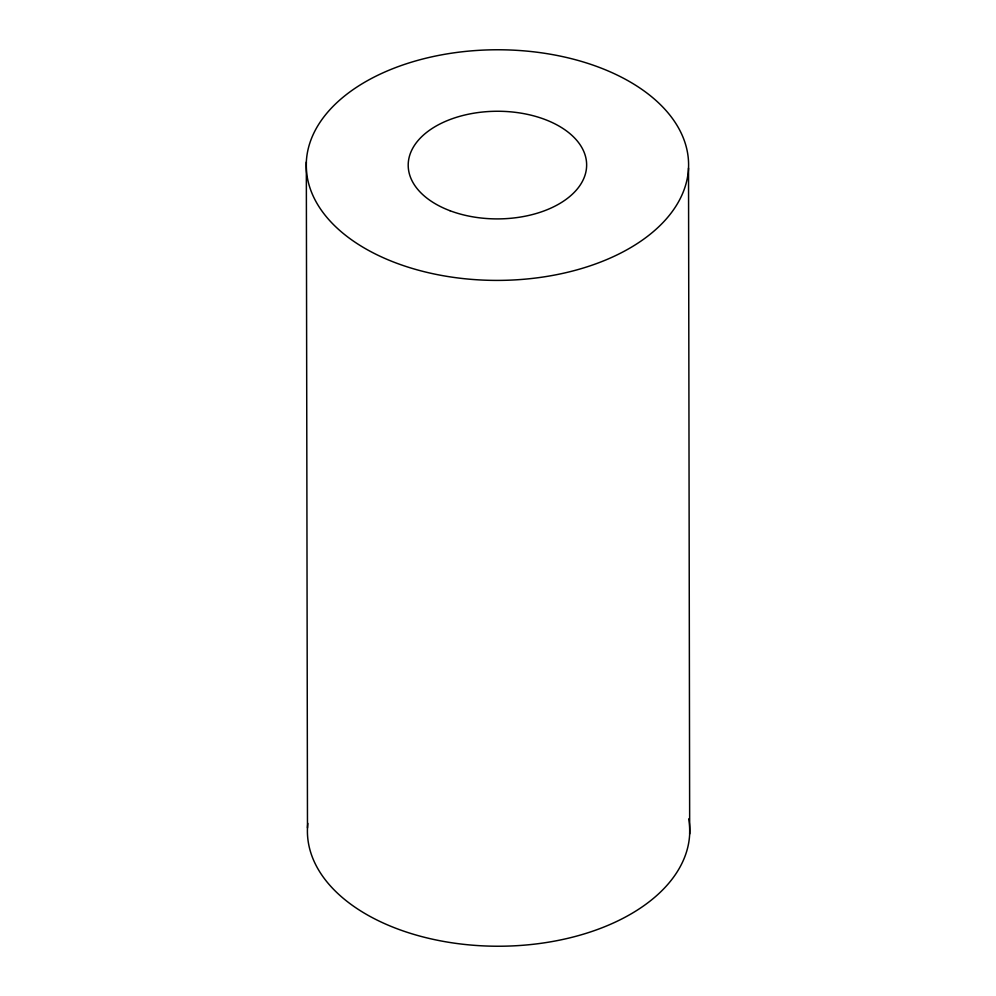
<?xml version="1.0" encoding="UTF-8"?>
<svg xmlns="http://www.w3.org/2000/svg" width="996" height="996" viewBox="0 0 996 996"><rect width="100%" height="100%" fill="white"/><g stroke="black" fill="none" stroke-linecap="round" stroke-linejoin="round"><path stroke-width="1.49" d="M688.522 168.087A191.182 115.324 -0.1 0 1 397.242 263.417A191.182 115.324 -0.1 0 1 406.493 63.744A191.182 115.324 -0.1 0 1 688.522 168.087L689.68 833.926M306.32 162.074L307.478 827.913M688.746 818.849A191.182 115.324 -0.1 0 1 501.996 946.212A191.182 115.324 -0.1 0 1 307.839 823.393M450.018 210.729A89.217 53.821 -0.1 0 0 586.582 166.942A89.217 53.821 -0.1 0 0 455.658 117.565A89.217 53.821 -0.1 0 0 450.018 210.729"/></g></svg>
